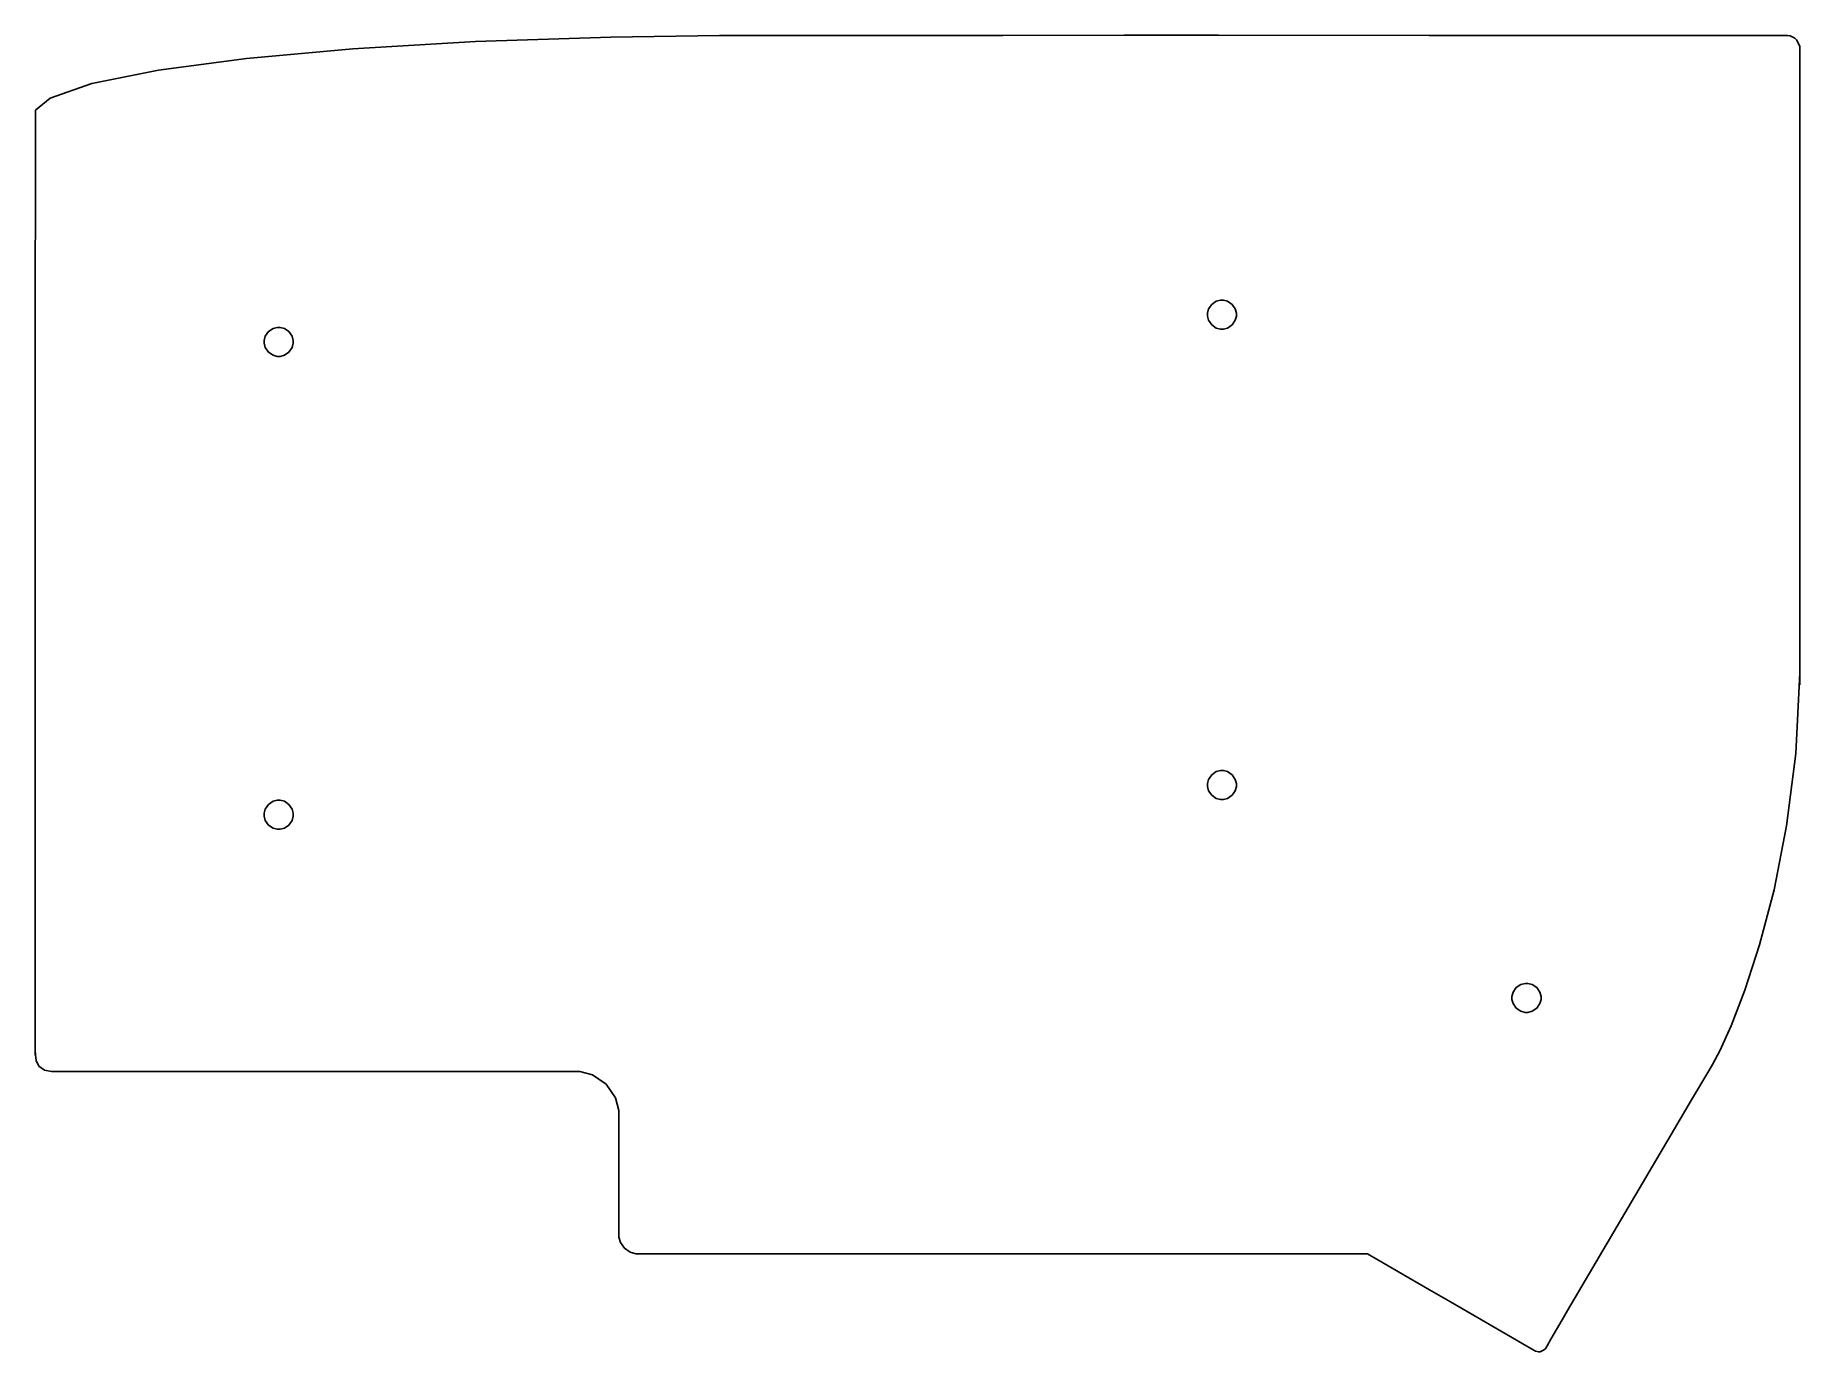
# Model space of a CAD drawing. Extents: x 0.43 to 6.04, y 0 to 4.19.
import ezdxf

# ---------------------------------------------------------------- set-up
doc = ezdxf.new("R2010")
doc.units = 0
for name, color, linetype in [('Line', 7, 'CONTINUOUS'), ('Line001', 7, 'CONTINUOUS'), ('Line002', 7, 'CONTINUOUS'), ('Line003', 7, 'CONTINUOUS'), ('Shape', 7, 'CONTINUOUS'), ('Shape001', 7, 'CONTINUOUS'), ('Shape002', 7, 'CONTINUOUS'), ('Shape003', 7, 'CONTINUOUS'), ('Shape004', 7, 'CONTINUOUS'), ('Shape005', 7, 'CONTINUOUS'), ('Shape006', 7, 'CONTINUOUS'), ('Shape007', 7, 'CONTINUOUS'), ('Shape008', 7, 'CONTINUOUS'), ('Shape009', 7, 'CONTINUOUS'), ('Shape010', 7, 'CONTINUOUS'), ('Shape011', 7, 'CONTINUOUS'), ('Shape012', 7, 'CONTINUOUS'), ('Shape013', 7, 'CONTINUOUS'), ('Shape014', 7, 'CONTINUOUS'), ('Shape015', 7, 'CONTINUOUS'), ('Shape016', 7, 'CONTINUOUS'), ('Shape017', 7, 'CONTINUOUS'), ('Shape018', 7, 'CONTINUOUS'), ('Shape019', 7, 'CONTINUOUS'), ('Shape020', 7, 'CONTINUOUS'), ('Shape021', 7, 'CONTINUOUS'), ('Shape022', 7, 'CONTINUOUS'), ('Shape023', 7, 'CONTINUOUS'), ('Shape024', 7, 'CONTINUOUS'), ('Shape025', 7, 'CONTINUOUS'), ('Shape026', 7, 'CONTINUOUS'), ('Shape027', 7, 'CONTINUOUS'), ('Shape028', 7, 'CONTINUOUS'), ('Shape029', 7, 'CONTINUOUS'), ('Shape030', 7, 'CONTINUOUS'), ('Shape031', 7, 'CONTINUOUS'), ('Shape032', 7, 'CONTINUOUS'), ('Shape033', 7, 'CONTINUOUS'), ('Shape034', 7, 'CONTINUOUS'), ('Shape035', 7, 'CONTINUOUS'), ('Shape036', 7, 'CONTINUOUS'), ('Shape037', 7, 'CONTINUOUS'), ('Shape038', 7, 'CONTINUOUS'), ('Shape039', 7, 'CONTINUOUS'), ('Shape040', 7, 'CONTINUOUS'), ('Shape041', 7, 'CONTINUOUS'), ('Shape042', 7, 'CONTINUOUS'), ('Shape043', 7, 'CONTINUOUS'), ('Shape044', 7, 'CONTINUOUS'), ('Shape045', 7, 'CONTINUOUS'), ('Shape046', 7, 'CONTINUOUS'), ('Shape047', 7, 'CONTINUOUS'), ('Shape048', 7, 'CONTINUOUS'), ('Shape049', 7, 'CONTINUOUS'), ('Shape050', 7, 'CONTINUOUS'), ('Shape051', 7, 'CONTINUOUS'), ('Shape052', 7, 'CONTINUOUS'), ('Shape053', 7, 'CONTINUOUS'), ('Shape054', 7, 'CONTINUOUS'), ('Shape055', 7, 'CONTINUOUS'), ('Shape056', 7, 'CONTINUOUS'), ('Shape057', 7, 'CONTINUOUS'), ('Shape058', 7, 'CONTINUOUS'), ('Shape059', 7, 'CONTINUOUS'), ('Shape060', 7, 'CONTINUOUS'), ('Shape061', 7, 'CONTINUOUS'), ('Shape062', 7, 'CONTINUOUS'), ('Shape063', 7, 'CONTINUOUS'), ('Shape064', 7, 'CONTINUOUS'), ('Shape065', 7, 'CONTINUOUS'), ('Shape066', 7, 'CONTINUOUS'), ('Shape067', 7, 'CONTINUOUS'), ('Shape068', 7, 'CONTINUOUS'), ('Shape069', 7, 'CONTINUOUS'), ('Shape070', 7, 'CONTINUOUS'), ('Shape071', 7, 'CONTINUOUS'), ('Shape072', 7, 'CONTINUOUS'), ('Shape073', 7, 'CONTINUOUS'), ('Shape074', 7, 'CONTINUOUS'), ('Shape075', 7, 'CONTINUOUS'), ('Shape076', 7, 'CONTINUOUS'), ('Shape077', 7, 'CONTINUOUS'), ('Shape078', 7, 'CONTINUOUS'), ('Shape079', 7, 'CONTINUOUS'), ('Shape080', 7, 'CONTINUOUS'), ('Shape081', 7, 'CONTINUOUS'), ('Shape082', 7, 'CONTINUOUS'), ('Shape083', 7, 'CONTINUOUS'), ('Shape084', 7, 'CONTINUOUS'), ('Shape085', 7, 'CONTINUOUS'), ('Shape086', 7, 'CONTINUOUS'), ('Shape087', 7, 'CONTINUOUS'), ('Shape088', 7, 'CONTINUOUS'), ('Shape089', 7, 'CONTINUOUS'), ('Shape090', 7, 'CONTINUOUS'), ('Shape091', 7, 'CONTINUOUS'), ('Shape092', 7, 'CONTINUOUS'), ('Shape093', 7, 'CONTINUOUS'), ('Shape094', 7, 'CONTINUOUS'), ('Shape095', 7, 'CONTINUOUS'), ('Shape096', 7, 'CONTINUOUS'), ('Shape097', 7, 'CONTINUOUS'), ('Shape098', 7, 'CONTINUOUS'), ('Shape099', 7, 'CONTINUOUS'), ('Shape100', 7, 'CONTINUOUS'), ('Shape101', 7, 'CONTINUOUS'), ('Shape102', 7, 'CONTINUOUS'), ('Shape103', 7, 'CONTINUOUS'), ('Shape104', 7, 'CONTINUOUS'), ('Shape105', 7, 'CONTINUOUS'), ('Shape106', 7, 'CONTINUOUS'), ('Shape107', 7, 'CONTINUOUS'), ('Shape108', 7, 'CONTINUOUS'), ('Shape109', 7, 'CONTINUOUS'), ('Shape110', 7, 'CONTINUOUS'), ('Shape111', 7, 'CONTINUOUS'), ('Shape112', 7, 'CONTINUOUS'), ('Shape113', 7, 'CONTINUOUS'), ('Shape114', 7, 'CONTINUOUS'), ('Shape115', 7, 'CONTINUOUS'), ('Shape116', 7, 'CONTINUOUS'), ('Shape117', 7, 'CONTINUOUS'), ('Shape118', 7, 'CONTINUOUS'), ('Shape119', 7, 'CONTINUOUS'), ('Shape120', 7, 'CONTINUOUS'), ('Shape121', 7, 'CONTINUOUS'), ('Shape122', 7, 'CONTINUOUS'), ('Shape123', 7, 'CONTINUOUS'), ('Shape128', 7, 'CONTINUOUS'), ('Shape129', 7, 'CONTINUOUS'), ('Shape130', 7, 'CONTINUOUS'), ('Shape131', 7, 'CONTINUOUS'), ('Shape132', 7, 'CONTINUOUS'), ('Shape133', 7, 'CONTINUOUS'), ('Shape134', 7, 'CONTINUOUS'), ('Shape135', 7, 'CONTINUOUS'), ('Shape136', 7, 'CONTINUOUS'), ('Shape137', 7, 'CONTINUOUS'), ('Shape138', 7, 'CONTINUOUS'), ('Shape139', 7, 'CONTINUOUS'), ('Shape140', 7, 'CONTINUOUS'), ('Shape141', 7, 'CONTINUOUS'), ('Shape142', 7, 'CONTINUOUS'), ('Shape143', 7, 'CONTINUOUS'), ('Shape144', 7, 'CONTINUOUS'), ('Shape145', 7, 'CONTINUOUS'), ('Shape146', 7, 'CONTINUOUS'), ('Shape147', 7, 'CONTINUOUS'), ('Shape148', 7, 'CONTINUOUS'), ('Shape149', 7, 'CONTINUOUS'), ('Shape150', 7, 'CONTINUOUS'), ('Shape151', 7, 'CONTINUOUS'), ('Shape152', 7, 'CONTINUOUS'), ('Shape153', 7, 'CONTINUOUS'), ('Shape154', 7, 'CONTINUOUS'), ('Shape155', 7, 'CONTINUOUS'), ('Shape156', 7, 'CONTINUOUS'), ('Shape157', 7, 'CONTINUOUS'), ('Shape158', 7, 'CONTINUOUS'), ('Shape159', 7, 'CONTINUOUS'), ('Shape160', 7, 'CONTINUOUS'), ('Shape161', 7, 'CONTINUOUS'), ('Shape162', 7, 'CONTINUOUS'), ('Shape163', 7, 'CONTINUOUS'), ('Shape164', 7, 'CONTINUOUS'), ('Shape165', 7, 'CONTINUOUS'), ('Shape166', 7, 'CONTINUOUS'), ('Shape167', 7, 'CONTINUOUS'), ('Shape168', 7, 'CONTINUOUS'), ('Shape169', 7, 'CONTINUOUS'), ('Shape170', 7, 'CONTINUOUS'), ('Shape171', 7, 'CONTINUOUS'), ('Shape172', 7, 'CONTINUOUS'), ('Shape173', 7, 'CONTINUOUS'), ('Shape174', 7, 'CONTINUOUS'), ('Shape175', 7, 'CONTINUOUS'), ('Shape176', 7, 'CONTINUOUS'), ('Shape177', 7, 'CONTINUOUS'), ('Shape178', 7, 'CONTINUOUS'), ('Shape179', 7, 'CONTINUOUS'), ('Shape180', 7, 'CONTINUOUS'), ('Shape181', 7, 'CONTINUOUS'), ('Shape182', 7, 'CONTINUOUS'), ('Shape183', 7, 'CONTINUOUS'), ('Shape184', 7, 'CONTINUOUS'), ('Shape185', 7, 'CONTINUOUS'), ('Shape186', 7, 'CONTINUOUS'), ('Shape187', 7, 'CONTINUOUS'), ('Shape188', 7, 'CONTINUOUS'), ('Shape189', 7, 'CONTINUOUS'), ('Shape190', 7, 'CONTINUOUS'), ('Shape191', 7, 'CONTINUOUS'), ('Shape192', 7, 'CONTINUOUS'), ('Shape193', 7, 'CONTINUOUS'), ('Shape195', 7, 'CONTINUOUS'), ('Shape196', 7, 'CONTINUOUS'), ('Shape197', 7, 'CONTINUOUS'), ('Shape198', 7, 'CONTINUOUS'), ('Shape199', 7, 'CONTINUOUS'), ('Shape200', 7, 'CONTINUOUS'), ('Shape201', 7, 'CONTINUOUS'), ('Shape202', 7, 'CONTINUOUS'), ('Shape203', 7, 'CONTINUOUS'), ('Shape204', 7, 'CONTINUOUS'), ('Shape205', 7, 'CONTINUOUS'), ('Shape206', 7, 'CONTINUOUS'), ('Shape207', 7, 'CONTINUOUS'), ('Shape208', 7, 'CONTINUOUS'), ('Shape209', 7, 'CONTINUOUS'), ('Shape211', 7, 'CONTINUOUS'), ('Shape212', 7, 'CONTINUOUS'), ('Shape213', 7, 'CONTINUOUS'), ('Shape214', 7, 'CONTINUOUS'), ('Shape282', 7, 'CONTINUOUS')]:
    doc.layers.add(name, color=color, linetype=linetype)

msp = doc.modelspace()

# ---------------------------------------------------------------- linework, layer by layer
at = {"layer": 'Line'}
msp.add_line((4.1911, 4.189), (4.8619, 4.1884), dxfattribs=at)
at = {"layer": 'Line001'}
msp.add_line((0.4288, 3.8239), (0.4285, 3.253), dxfattribs=at)
at = {"layer": 'Line002'}
msp.add_line((0.4285, 1.6141), (0.4284, 1.0432), dxfattribs=at)
at = {"layer": 'Line003'}
msp.add_line((5.3014, 0.133), (5.6415, 0.7113), dxfattribs=at)
at = {"layer": 'Shape'}
msp.add_line((0.4288, 3.9384), (0.4288, 3.8239), dxfattribs=at)
at = {"layer": 'Shape001'}
msp.add_line((0.4288, 3.8239), (0.4288, 3.9384), dxfattribs=at)
at = {"layer": 'Shape002'}
msp.add_line((4.1563, 3.3004), (4.1563, 3.3049), dxfattribs=at)
at = {"layer": 'Shape003'}
msp.add_line((4.1563, 3.3049), (4.1599, 3.3184), dxfattribs=at)
at = {"layer": 'Shape004'}
msp.add_line((4.1599, 3.3184), (4.1698, 3.3331), dxfattribs=at)
at = {"layer": 'Shape005'}
msp.add_line((4.1698, 3.3331), (4.1845, 3.343), dxfattribs=at)
at = {"layer": 'Shape006'}
msp.add_line((4.1845, 3.343), (4.198, 3.3466), dxfattribs=at)
at = {"layer": 'Shape007'}
msp.add_line((4.198, 3.3466), (4.2025, 3.3466), dxfattribs=at)
at = {"layer": 'Shape008'}
msp.add_line((4.2025, 3.3466), (4.2069, 3.3466), dxfattribs=at)
at = {"layer": 'Shape009'}
msp.add_line((4.2069, 3.3466), (4.2204, 3.343), dxfattribs=at)
at = {"layer": 'Shape010'}
msp.add_line((4.2204, 3.343), (4.2351, 3.3331), dxfattribs=at)
at = {"layer": 'Shape011'}
msp.add_line((4.2351, 3.3331), (4.245, 3.3184), dxfattribs=at)
at = {"layer": 'Shape012'}
msp.add_line((4.245, 3.3184), (4.2487, 3.3049), dxfattribs=at)
at = {"layer": 'Shape013'}
msp.add_line((4.2487, 3.3049), (4.2487, 3.3004), dxfattribs=at)
at = {"layer": 'Shape014'}
msp.add_line((4.2487, 3.3004), (4.2487, 3.296), dxfattribs=at)
at = {"layer": 'Shape015'}
msp.add_line((4.2487, 3.296), (4.245, 3.2824), dxfattribs=at)
at = {"layer": 'Shape016'}
msp.add_line((4.245, 3.2824), (4.2351, 3.2677), dxfattribs=at)
at = {"layer": 'Shape017'}
msp.add_line((4.2351, 3.2677), (4.2204, 3.2579), dxfattribs=at)
at = {"layer": 'Shape018'}
msp.add_line((4.2204, 3.2579), (4.2069, 3.2542), dxfattribs=at)
at = {"layer": 'Shape019'}
msp.add_line((4.2069, 3.2542), (4.2025, 3.2542), dxfattribs=at)
at = {"layer": 'Shape020'}
msp.add_line((4.2025, 3.2542), (4.198, 3.2542), dxfattribs=at)
at = {"layer": 'Shape021'}
msp.add_line((4.198, 3.2542), (4.1845, 3.2579), dxfattribs=at)
at = {"layer": 'Shape022'}
msp.add_line((4.1845, 3.2579), (4.1698, 3.2677), dxfattribs=at)
at = {"layer": 'Shape023'}
msp.add_line((4.1698, 3.2677), (4.1599, 3.2824), dxfattribs=at)
at = {"layer": 'Shape024'}
msp.add_line((4.1599, 3.2824), (4.1563, 3.296), dxfattribs=at)
at = {"layer": 'Shape025'}
msp.add_line((4.1563, 3.296), (4.1563, 3.3004), dxfattribs=at)
at = {"layer": 'Shape026'}
msp.add_line((4.1563, 1.8044), (4.1563, 1.8089), dxfattribs=at)
at = {"layer": 'Shape027'}
msp.add_line((4.1563, 1.8089), (4.1599, 1.8224), dxfattribs=at)
at = {"layer": 'Shape028'}
msp.add_line((4.1599, 1.8224), (4.1698, 1.8371), dxfattribs=at)
at = {"layer": 'Shape029'}
msp.add_line((4.1698, 1.8371), (4.1845, 1.8469), dxfattribs=at)
at = {"layer": 'Shape030'}
msp.add_line((4.1845, 1.8469), (4.198, 1.8506), dxfattribs=at)
at = {"layer": 'Shape031'}
msp.add_line((4.198, 1.8506), (4.2025, 1.8506), dxfattribs=at)
at = {"layer": 'Shape032'}
msp.add_line((4.2025, 1.8506), (4.2069, 1.8506), dxfattribs=at)
at = {"layer": 'Shape033'}
msp.add_line((4.2069, 1.8506), (4.2204, 1.8469), dxfattribs=at)
at = {"layer": 'Shape034'}
msp.add_line((4.2204, 1.8469), (4.2351, 1.8371), dxfattribs=at)
at = {"layer": 'Shape035'}
msp.add_line((4.2351, 1.8371), (4.245, 1.8224), dxfattribs=at)
at = {"layer": 'Shape036'}
msp.add_line((4.245, 1.8224), (4.2487, 1.8089), dxfattribs=at)
at = {"layer": 'Shape037'}
msp.add_line((4.2487, 1.8089), (4.2487, 1.8044), dxfattribs=at)
at = {"layer": 'Shape038'}
msp.add_line((4.2487, 1.8044), (4.2487, 1.7999), dxfattribs=at)
at = {"layer": 'Shape039'}
msp.add_line((4.2487, 1.7999), (4.245, 1.7864), dxfattribs=at)
at = {"layer": 'Shape040'}
msp.add_line((4.245, 1.7864), (4.2351, 1.7717), dxfattribs=at)
at = {"layer": 'Shape041'}
msp.add_line((4.2351, 1.7717), (4.2204, 1.7618), dxfattribs=at)
at = {"layer": 'Shape042'}
msp.add_line((4.2204, 1.7618), (4.2069, 1.7581), dxfattribs=at)
at = {"layer": 'Shape043'}
msp.add_line((4.2069, 1.7581), (4.2025, 1.7581), dxfattribs=at)
at = {"layer": 'Shape044'}
msp.add_line((4.2025, 1.7581), (4.198, 1.7581), dxfattribs=at)
at = {"layer": 'Shape045'}
msp.add_line((4.198, 1.7581), (4.1845, 1.7618), dxfattribs=at)
at = {"layer": 'Shape046'}
msp.add_line((4.1845, 1.7618), (4.1698, 1.7717), dxfattribs=at)
at = {"layer": 'Shape047'}
msp.add_line((4.1698, 1.7717), (4.1599, 1.7864), dxfattribs=at)
at = {"layer": 'Shape048'}
msp.add_line((4.1599, 1.7864), (4.1563, 1.7999), dxfattribs=at)
at = {"layer": 'Shape049'}
msp.add_line((4.1563, 1.7999), (4.1563, 1.8044), dxfattribs=at)
at = {"layer": 'Shape050'}
msp.add_line((1.1563, 1.7099), (1.1563, 1.7144), dxfattribs=at)
at = {"layer": 'Shape051'}
msp.add_line((1.1563, 1.7144), (1.1599, 1.7279), dxfattribs=at)
at = {"layer": 'Shape052'}
msp.add_line((1.1599, 1.7279), (1.1698, 1.7426), dxfattribs=at)
at = {"layer": 'Shape053'}
msp.add_line((1.1698, 1.7426), (1.1845, 1.7525), dxfattribs=at)
at = {"layer": 'Shape054'}
msp.add_line((1.1845, 1.7525), (1.198, 1.7561), dxfattribs=at)
at = {"layer": 'Shape055'}
msp.add_line((1.198, 1.7561), (1.2025, 1.7561), dxfattribs=at)
at = {"layer": 'Shape056'}
msp.add_line((1.2025, 1.7561), (1.207, 1.7561), dxfattribs=at)
at = {"layer": 'Shape057'}
msp.add_line((1.207, 1.7561), (1.2205, 1.7525), dxfattribs=at)
at = {"layer": 'Shape058'}
msp.add_line((1.2205, 1.7525), (1.2351, 1.7426), dxfattribs=at)
at = {"layer": 'Shape059'}
msp.add_line((1.2351, 1.7426), (1.2451, 1.7279), dxfattribs=at)
at = {"layer": 'Shape060'}
msp.add_line((1.2451, 1.7279), (1.2487, 1.7144), dxfattribs=at)
at = {"layer": 'Shape061'}
msp.add_line((1.2487, 1.7144), (1.2487, 1.7099), dxfattribs=at)
at = {"layer": 'Shape062'}
msp.add_line((1.2487, 1.7099), (1.2487, 1.7054), dxfattribs=at)
at = {"layer": 'Shape063'}
msp.add_line((1.2487, 1.7054), (1.2451, 1.6919), dxfattribs=at)
at = {"layer": 'Shape064'}
msp.add_line((1.2451, 1.6919), (1.2351, 1.6772), dxfattribs=at)
at = {"layer": 'Shape065'}
msp.add_line((1.2351, 1.6772), (1.2205, 1.6673), dxfattribs=at)
at = {"layer": 'Shape066'}
msp.add_line((1.2205, 1.6673), (1.207, 1.6636), dxfattribs=at)
at = {"layer": 'Shape067'}
msp.add_line((1.207, 1.6636), (1.2025, 1.6636), dxfattribs=at)
at = {"layer": 'Shape068'}
msp.add_line((1.2025, 1.6636), (1.198, 1.6636), dxfattribs=at)
at = {"layer": 'Shape069'}
msp.add_line((1.198, 1.6636), (1.1845, 1.6673), dxfattribs=at)
at = {"layer": 'Shape070'}
msp.add_line((1.1845, 1.6673), (1.1698, 1.6772), dxfattribs=at)
at = {"layer": 'Shape071'}
msp.add_line((1.1698, 1.6772), (1.1599, 1.6919), dxfattribs=at)
at = {"layer": 'Shape072'}
msp.add_line((1.1599, 1.6919), (1.1563, 1.7054), dxfattribs=at)
at = {"layer": 'Shape073'}
msp.add_line((1.1563, 1.7054), (1.1563, 1.7099), dxfattribs=at)
at = {"layer": 'Shape074'}
msp.add_line((1.1563, 3.2138), (1.1563, 3.2183), dxfattribs=at)
at = {"layer": 'Shape075'}
msp.add_line((1.1563, 3.2183), (1.1599, 3.2318), dxfattribs=at)
at = {"layer": 'Shape076'}
msp.add_line((1.1599, 3.2318), (1.1698, 3.2465), dxfattribs=at)
at = {"layer": 'Shape077'}
msp.add_line((1.1698, 3.2465), (1.1845, 3.2564), dxfattribs=at)
at = {"layer": 'Shape078'}
msp.add_line((1.1845, 3.2564), (1.198, 3.26), dxfattribs=at)
at = {"layer": 'Shape079'}
msp.add_line((1.198, 3.26), (1.2025, 3.26), dxfattribs=at)
at = {"layer": 'Shape080'}
msp.add_line((1.2025, 3.26), (1.207, 3.26), dxfattribs=at)
at = {"layer": 'Shape081'}
msp.add_line((1.207, 3.26), (1.2205, 3.2564), dxfattribs=at)
at = {"layer": 'Shape082'}
msp.add_line((1.2205, 3.2564), (1.2351, 3.2465), dxfattribs=at)
at = {"layer": 'Shape083'}
msp.add_line((1.2351, 3.2465), (1.2451, 3.2318), dxfattribs=at)
at = {"layer": 'Shape084'}
msp.add_line((1.2451, 3.2318), (1.2487, 3.2183), dxfattribs=at)
at = {"layer": 'Shape085'}
msp.add_line((1.2487, 3.2183), (1.2487, 3.2138), dxfattribs=at)
at = {"layer": 'Shape086'}
msp.add_line((1.2487, 3.2138), (1.2487, 3.2094), dxfattribs=at)
at = {"layer": 'Shape087'}
msp.add_line((1.2487, 3.2094), (1.2451, 3.1959), dxfattribs=at)
at = {"layer": 'Shape088'}
msp.add_line((1.2451, 3.1959), (1.2351, 3.1812), dxfattribs=at)
at = {"layer": 'Shape089'}
msp.add_line((1.2351, 3.1812), (1.2205, 3.1712), dxfattribs=at)
at = {"layer": 'Shape090'}
msp.add_line((1.2205, 3.1712), (1.207, 3.1676), dxfattribs=at)
at = {"layer": 'Shape091'}
msp.add_line((1.207, 3.1676), (1.2025, 3.1676), dxfattribs=at)
at = {"layer": 'Shape092'}
msp.add_line((1.2025, 3.1676), (1.198, 3.1676), dxfattribs=at)
at = {"layer": 'Shape093'}
msp.add_line((1.198, 3.1676), (1.1845, 3.1712), dxfattribs=at)
at = {"layer": 'Shape094'}
msp.add_line((1.1845, 3.1712), (1.1698, 3.1812), dxfattribs=at)
at = {"layer": 'Shape095'}
msp.add_line((1.1698, 3.1812), (1.1599, 3.1959), dxfattribs=at)
at = {"layer": 'Shape096'}
msp.add_line((1.1599, 3.1959), (1.1563, 3.2094), dxfattribs=at)
at = {"layer": 'Shape097'}
msp.add_line((1.1563, 3.2094), (1.1563, 3.2138), dxfattribs=at)
at = {"layer": 'Shape098'}
msp.add_line((5.1248, 1.1272), (5.1248, 1.1317), dxfattribs=at)
at = {"layer": 'Shape099'}
msp.add_line((5.1248, 1.1317), (5.1284, 1.1452), dxfattribs=at)
at = {"layer": 'Shape100'}
msp.add_line((5.1284, 1.1452), (5.1383, 1.1599), dxfattribs=at)
at = {"layer": 'Shape101'}
msp.add_line((5.1383, 1.1599), (5.153, 1.1698), dxfattribs=at)
at = {"layer": 'Shape102'}
msp.add_line((5.153, 1.1698), (5.1665, 1.1734), dxfattribs=at)
at = {"layer": 'Shape103'}
msp.add_line((5.1665, 1.1734), (5.171, 1.1734), dxfattribs=at)
at = {"layer": 'Shape104'}
msp.add_line((5.171, 1.1734), (5.1755, 1.1734), dxfattribs=at)
at = {"layer": 'Shape105'}
msp.add_line((5.1755, 1.1734), (5.189, 1.1698), dxfattribs=at)
at = {"layer": 'Shape106'}
msp.add_line((5.189, 1.1698), (5.2036, 1.1599), dxfattribs=at)
at = {"layer": 'Shape107'}
msp.add_line((5.2036, 1.1599), (5.2135, 1.1452), dxfattribs=at)
at = {"layer": 'Shape108'}
msp.add_line((5.2135, 1.1452), (5.2172, 1.1317), dxfattribs=at)
at = {"layer": 'Shape109'}
msp.add_line((5.2172, 1.1317), (5.2172, 1.1272), dxfattribs=at)
at = {"layer": 'Shape110'}
msp.add_line((5.2172, 1.1272), (5.2172, 1.1227), dxfattribs=at)
at = {"layer": 'Shape111'}
msp.add_line((5.2172, 1.1227), (5.2135, 1.1092), dxfattribs=at)
at = {"layer": 'Shape112'}
msp.add_line((5.2135, 1.1092), (5.2036, 1.0945), dxfattribs=at)
at = {"layer": 'Shape113'}
msp.add_line((5.2036, 1.0945), (5.189, 1.0846), dxfattribs=at)
at = {"layer": 'Shape114'}
msp.add_line((5.189, 1.0846), (5.1755, 1.081), dxfattribs=at)
at = {"layer": 'Shape115'}
msp.add_line((5.1755, 1.081), (5.171, 1.081), dxfattribs=at)
at = {"layer": 'Shape116'}
msp.add_line((5.171, 1.081), (5.1665, 1.081), dxfattribs=at)
at = {"layer": 'Shape117'}
msp.add_line((5.1665, 1.081), (5.153, 1.0846), dxfattribs=at)
at = {"layer": 'Shape118'}
msp.add_line((5.153, 1.0846), (5.1383, 1.0945), dxfattribs=at)
at = {"layer": 'Shape119'}
msp.add_line((5.1383, 1.0945), (5.1284, 1.1092), dxfattribs=at)
at = {"layer": 'Shape120'}
msp.add_line((5.1284, 1.1092), (5.1248, 1.1227), dxfattribs=at)
at = {"layer": 'Shape121'}
msp.add_line((5.1248, 1.1227), (5.1248, 1.1272), dxfattribs=at)
at = {"layer": 'Shape122'}
msp.add_line((2.2848, 0.7553), (2.2848, 0.3716), dxfattribs=at)
at = {"layer": 'Shape123'}
msp.add_line((0.4879, 0.8931), (2.147, 0.8931), dxfattribs=at)
at = {"layer": 'Shape128'}
msp.add_line((5.3014, 0.133), (5.2844, 0.1032), dxfattribs=at)
at = {"layer": 'Shape129'}
msp.add_line((5.2844, 0.1032), (5.2665, 0.0722), dxfattribs=at)
at = {"layer": 'Shape130'}
msp.add_line((5.2665, 0.0722), (5.2489, 0.0417), dxfattribs=at)
at = {"layer": 'Shape131'}
msp.add_line((5.2489, 0.0417), (5.2366, 0.0207), dxfattribs=at)
at = {"layer": 'Shape132'}
msp.add_line((5.2366, 0.0207), (5.2325, 0.0137), dxfattribs=at)
at = {"layer": 'Shape133'}
msp.add_line((5.2325, 0.0137), (5.2322, 0.0133), dxfattribs=at)
at = {"layer": 'Shape134'}
msp.add_line((5.2322, 0.0133), (5.2291, 0.0095), dxfattribs=at)
at = {"layer": 'Shape135'}
msp.add_line((5.2291, 0.0095), (5.2288, 0.0091), dxfattribs=at)
at = {"layer": 'Shape136'}
msp.add_line((5.2288, 0.0091), (5.2228, 0.0054), dxfattribs=at)
at = {"layer": 'Shape137'}
msp.add_line((5.2228, 0.0054), (5.2185, 0.0033), dxfattribs=at)
at = {"layer": 'Shape138'}
msp.add_line((5.2185, 0.0033), (5.2142, 0.002), dxfattribs=at)
at = {"layer": 'Shape139'}
msp.add_line((5.2142, 0.002), (5.2097, 0.002), dxfattribs=at)
at = {"layer": 'Shape140'}
msp.add_line((5.2097, 0.002), (5.2049, 0.0024), dxfattribs=at)
at = {"layer": 'Shape141'}
msp.add_line((5.2049, 0.0024), (5.1999, 0.004), dxfattribs=at)
at = {"layer": 'Shape142'}
msp.add_line((5.1999, 0.004), (5.1928, 0.0079), dxfattribs=at)
at = {"layer": 'Shape143'}
msp.add_line((5.1928, 0.0079), (5.1268, 0.0461), dxfattribs=at)
at = {"layer": 'Shape144'}
msp.add_line((5.1268, 0.0461), (5.0608, 0.0843), dxfattribs=at)
at = {"layer": 'Shape145'}
msp.add_line((5.0608, 0.0843), (4.9948, 0.1225), dxfattribs=at)
at = {"layer": 'Shape146'}
msp.add_line((4.9948, 0.1225), (4.9289, 0.1607), dxfattribs=at)
at = {"layer": 'Shape147'}
msp.add_line((4.9289, 0.1607), (4.8629, 0.1989), dxfattribs=at)
at = {"layer": 'Shape148'}
msp.add_line((4.8629, 0.1989), (4.7969, 0.2371), dxfattribs=at)
at = {"layer": 'Shape149'}
msp.add_line((4.7969, 0.2371), (4.731, 0.2753), dxfattribs=at)
at = {"layer": 'Shape150'}
msp.add_line((4.731, 0.2753), (4.665, 0.3135), dxfattribs=at)
at = {"layer": 'Shape151'}
msp.add_line((4.665, 0.3135), (4.6649, 0.3135), dxfattribs=at)
at = {"layer": 'Shape152'}
msp.add_line((4.6649, 0.3135), (2.3438, 0.3135), dxfattribs=at)
at = {"layer": 'Shape153'}
msp.add_line((2.3438, 0.3135), (2.3381, 0.3135), dxfattribs=at)
at = {"layer": 'Shape154'}
msp.add_line((2.3381, 0.3135), (2.3208, 0.3181), dxfattribs=at)
at = {"layer": 'Shape155'}
msp.add_line((2.3208, 0.3181), (2.302, 0.3308), dxfattribs=at)
at = {"layer": 'Shape156'}
msp.add_line((2.302, 0.3308), (2.2894, 0.3496), dxfattribs=at)
at = {"layer": 'Shape157'}
msp.add_line((2.2894, 0.3496), (2.2848, 0.3668), dxfattribs=at)
at = {"layer": 'Shape158'}
msp.add_line((2.2848, 0.3668), (2.2848, 0.3725), dxfattribs=at)
at = {"layer": 'Shape159'}
msp.add_line((2.2848, 0.3725), (2.2848, 0.7553), dxfattribs=at)
at = {"layer": 'Shape160'}
msp.add_line((2.2848, 0.7553), (2.2848, 0.7687), dxfattribs=at)
at = {"layer": 'Shape161'}
msp.add_line((2.2848, 0.7687), (2.2739, 0.809), dxfattribs=at)
at = {"layer": 'Shape162'}
msp.add_line((2.2739, 0.809), (2.2444, 0.8528), dxfattribs=at)
at = {"layer": 'Shape163'}
msp.add_line((2.2444, 0.8528), (2.2006, 0.8823), dxfattribs=at)
at = {"layer": 'Shape164'}
msp.add_line((2.2006, 0.8823), (2.1604, 0.8931), dxfattribs=at)
at = {"layer": 'Shape165'}
msp.add_line((2.1604, 0.8931), (2.147, 0.8931), dxfattribs=at)
at = {"layer": 'Shape166'}
msp.add_line((2.147, 0.8931), (0.4879, 0.8931), dxfattribs=at)
at = {"layer": 'Shape167'}
msp.add_line((0.4879, 0.8931), (0.4803, 0.8931), dxfattribs=at)
at = {"layer": 'Shape168'}
msp.add_line((0.4803, 0.8931), (0.4575, 0.8975), dxfattribs=at)
at = {"layer": 'Shape169'}
msp.add_line((0.4575, 0.8975), (0.4395, 0.9097), dxfattribs=at)
at = {"layer": 'Shape170'}
msp.add_line((0.4395, 0.9097), (0.4308, 0.9283), dxfattribs=at)
at = {"layer": 'Shape171'}
msp.add_line((0.4308, 0.9283), (0.4288, 0.9462), dxfattribs=at)
at = {"layer": 'Shape172'}
msp.add_line((0.4288, 0.9462), (0.4288, 0.9521), dxfattribs=at)
at = {"layer": 'Shape173'}
msp.add_line((5.9986, 4.1885), (6.0098, 4.1869), dxfattribs=at)
at = {"layer": 'Shape174'}
msp.add_line((6.0098, 4.1869), (6.0248, 4.1793), dxfattribs=at)
at = {"layer": 'Shape175'}
msp.add_line((6.0248, 4.1793), (6.0278, 4.1763), dxfattribs=at)
at = {"layer": 'Shape176'}
msp.add_line((6.0278, 4.1763), (6.0297, 4.1745), dxfattribs=at)
at = {"layer": 'Shape177'}
msp.add_line((6.0297, 4.1745), (6.0399, 4.154), dxfattribs=at)
at = {"layer": 'Shape178'}
msp.add_line((6.0399, 4.154), (6.0399, 4.1471), dxfattribs=at)
at = {"layer": 'Shape179'}
msp.add_line((6.0399, 4.1471), (6.04, 4.1471), dxfattribs=at)
at = {"layer": 'Shape180'}
msp.add_line((6.04, 4.1471), (6.04, 2.1607), dxfattribs=at)
at = {"layer": 'Shape181'}
msp.add_line((6.04, 2.1607), (6.0399, 2.1231), dxfattribs=at)
at = {"layer": 'Shape182'}
msp.add_line((6.0399, 2.1231), (6.0399, 2.1607), dxfattribs=at)
at = {"layer": 'Shape183'}
msp.add_line((6.0399, 2.1607), (6.0277, 1.9048), dxfattribs=at)
at = {"layer": 'Shape184'}
msp.add_line((6.0277, 1.9048), (5.9983, 1.6745), dxfattribs=at)
at = {"layer": 'Shape185'}
msp.add_line((5.9983, 1.6745), (5.9584, 1.4711), dxfattribs=at)
at = {"layer": 'Shape186'}
msp.add_line((5.9584, 1.4711), (5.9126, 1.2963), dxfattribs=at)
at = {"layer": 'Shape187'}
msp.add_line((5.9126, 1.2963), (5.8655, 1.1516), dxfattribs=at)
at = {"layer": 'Shape188'}
msp.add_line((5.8655, 1.1516), (5.8216, 1.0387), dxfattribs=at)
at = {"layer": 'Shape189'}
msp.add_line((5.8216, 1.0387), (5.7857, 0.9593), dxfattribs=at)
at = {"layer": 'Shape190'}
msp.add_line((5.7857, 0.9593), (5.7622, 0.915), dxfattribs=at)
at = {"layer": 'Shape191'}
msp.add_line((5.7622, 0.915), (5.7505, 0.8953), dxfattribs=at)
at = {"layer": 'Shape192'}
msp.add_line((5.7505, 0.8953), (5.6961, 0.8033), dxfattribs=at)
at = {"layer": 'Shape193'}
msp.add_line((5.6961, 0.8033), (5.6415, 0.7113), dxfattribs=at)
at = {"layer": 'Shape195'}
msp.add_line((0.4288, 3.9385), (0.4288, 3.9511), dxfattribs=at)
at = {"layer": 'Shape196'}
msp.add_line((0.4288, 3.9511), (0.4753, 3.9889), dxfattribs=at)
at = {"layer": 'Shape197'}
msp.add_line((0.4753, 3.9889), (0.6087, 4.0359), dxfattribs=at)
at = {"layer": 'Shape198'}
msp.add_line((0.6087, 4.0359), (0.8199, 4.0784), dxfattribs=at)
at = {"layer": 'Shape199'}
msp.add_line((0.8199, 4.0784), (1.0997, 4.1154), dxfattribs=at)
at = {"layer": 'Shape200'}
msp.add_line((1.0997, 4.1154), (1.4387, 4.1458), dxfattribs=at)
at = {"layer": 'Shape201'}
msp.add_line((1.4387, 4.1458), (1.828, 4.1689), dxfattribs=at)
at = {"layer": 'Shape202'}
msp.add_line((1.828, 4.1689), (2.2584, 4.1834), dxfattribs=at)
at = {"layer": 'Shape203'}
msp.add_line((2.2584, 4.1834), (2.605, 4.1885), dxfattribs=at)
at = {"layer": 'Shape204'}
msp.add_line((2.605, 4.1885), (2.7205, 4.1885), dxfattribs=at)
at = {"layer": 'Shape205'}
msp.add_line((2.7205, 4.1885), (2.8204, 4.1885), dxfattribs=at)
at = {"layer": 'Shape206'}
msp.add_line((2.8204, 4.1885), (3.1202, 4.1886), dxfattribs=at)
at = {"layer": 'Shape207'}
msp.add_line((3.1202, 4.1886), (3.5057, 4.1887), dxfattribs=at)
at = {"layer": 'Shape208'}
msp.add_line((3.5057, 4.1887), (3.8914, 4.1889), dxfattribs=at)
at = {"layer": 'Shape209'}
msp.add_line((3.8914, 4.1889), (4.1911, 4.189), dxfattribs=at)
at = {"layer": 'Shape211'}
msp.add_line((0.4285, 3.253), (0.4285, 1.6141), dxfattribs=at)
at = {"layer": 'Shape212'}
msp.add_line((0.4285, 1.6141), (0.4285, 3.253), dxfattribs=at)
at = {"layer": 'Shape213'}
msp.add_line((0.4284, 1.0432), (0.4284, 0.9449), dxfattribs=at)
at = {"layer": 'Shape214'}
msp.add_line((0.4284, 0.9449), (0.4284, 1.0432), dxfattribs=at)
at = {"layer": 'Shape282'}
msp.add_line((4.8619, 4.1884), (6.0007, 4.188), dxfattribs=at)

doc.saveas('drawing.dxf')
